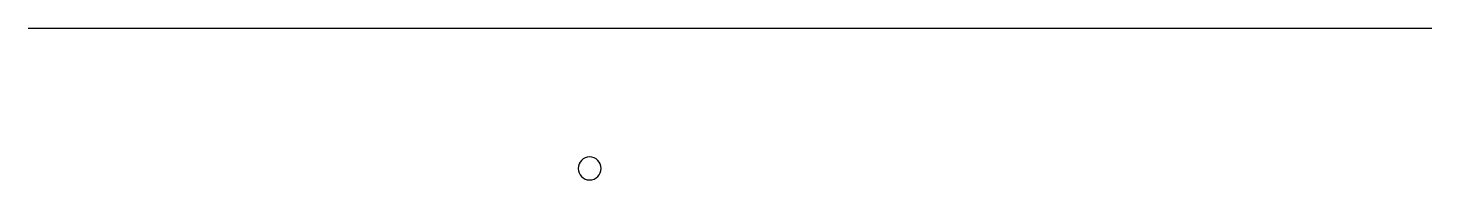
# Model space of a CAD drawing. Units: millimetres at full size, sheet at 1:100. Extents: x -15551 to 15061, y -6801 to -3490.
import ezdxf

# ---------------------------------------------------------------- set-up
doc = ezdxf.new("R2010")
doc.units = ezdxf.units.MM
doc.header["$LTSCALE"] = 100
doc.layers.add('0-0', color=7, linetype='Continuous')

msp = doc.modelspace()

# ---------------------------------------------------------------- linework, layer by layer
at = {"layer": '0-0'}
msp.add_line((-15551, -3489.8), (15061.2, -3489.8), dxfattribs=at)
for start, end in [(90, 270), (270, 90)]:
    msp.add_arc((-3306.1, -6551), 250, start, end, dxfattribs=at)

doc.saveas('drawing.dxf')
